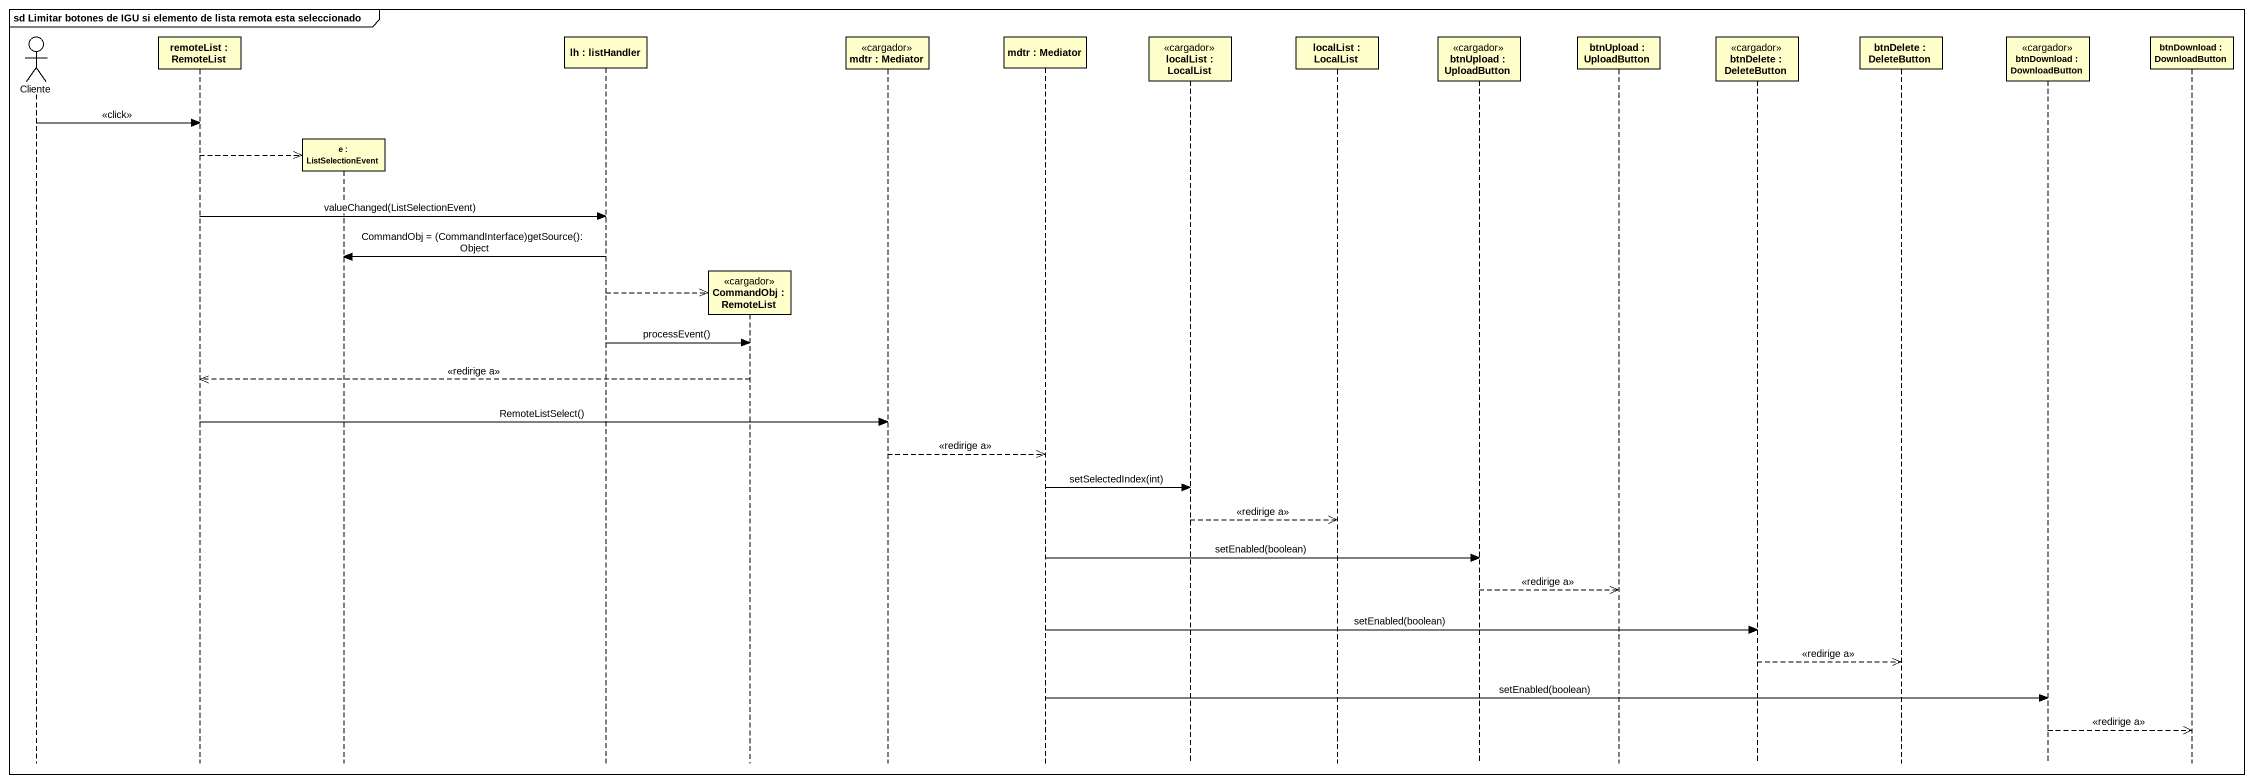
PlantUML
@startuml
mainframe sd Limitar botones de IGU si elemento de lista remota esta seleccionado
hide footbox
actor Cliente
participant "remoteList : RemoteList" as remoteList
participant "e : ListSelectionEvent" as e
participant "lh : listHandler" as lh
participant "CommandObj : RemoteList" as CommandObj <<cargador>>
participant "mdtr : Mediator" as mdtr <<cargador>>
participant "mdtr : Mediator" as mdtr_2
participant "localList : LocalList" as localList <<cargador>>
participant "localList : LocalList" as localList_2
participant "btnUpload : UploadButton" as btnUpload <<cargador>>
participant "btnUpload : UploadButton" as btnUpload_2
participant "btnDelete : DeleteButton" as btnDelete <<cargador>>
participant "btnDelete : DeleteButton" as btnDelete_2
participant "btnDownload : DownloadButton" as btnDownload <<cargador>>
participant "btnDownload : DownloadButton" as btnDownload_2

Cliente -> remoteList : <<click>>
remoteList -->> e **
remoteList -> lh : valueChanged(ListSelectionEvent)
lh -> e : CommandObj = (CommandInterface)getSource(): Object
lh -->> CommandObj **
lh -> CommandObj : processEvent()
CommandObj -->> remoteList : <<redirige a>>
remoteList -> mdtr : RemoteListSelect()
mdtr -->> mdtr_2 : <<redirige a>>
mdtr_2 -> localList : setSelectedIndex(int)
localList -->> localList_2 : <<redirige a>>
mdtr_2 -> btnUpload : setEnabled(boolean)
btnUpload -->> btnUpload_2 : <<redirige a>>
mdtr_2 -> btnDelete : setEnabled(boolean)
btnDelete -->> btnDelete_2 : <<redirige a>>
mdtr_2 -> btnDownload : setEnabled(boolean)
btnDownload -->> btnDownload_2 : <<redirige a>>
@enduml
